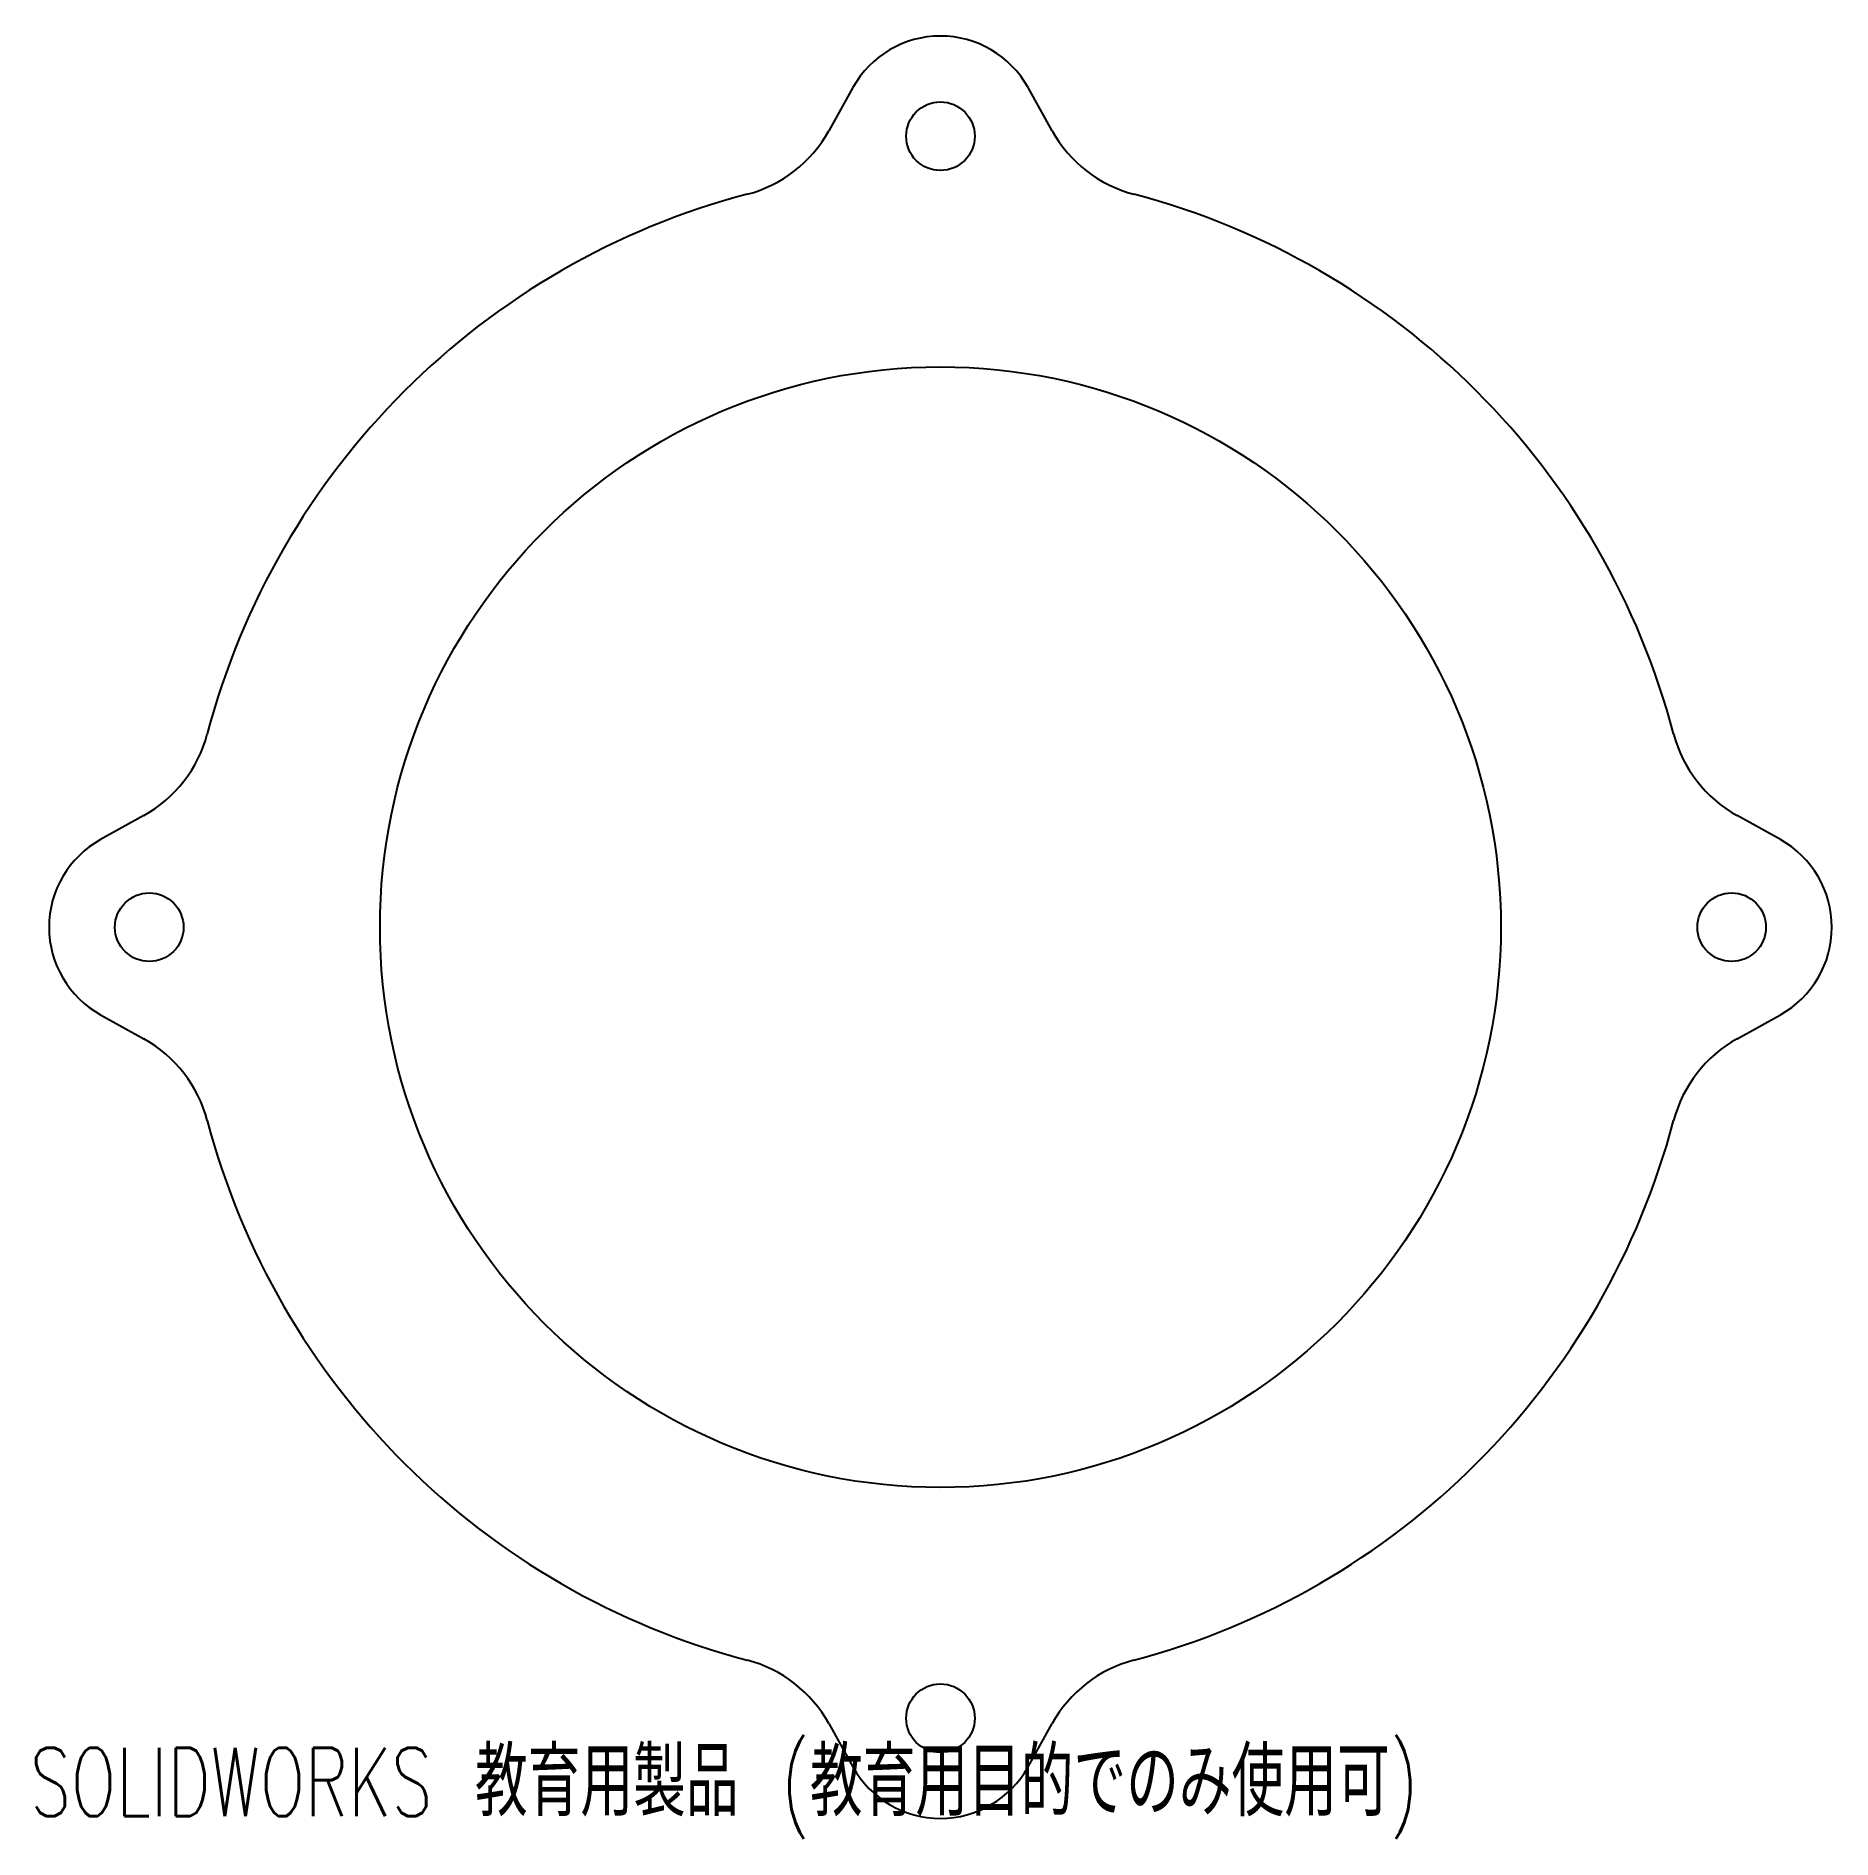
# Model space of a CAD drawing. Header units: millimetres. Extents: x 0 to 137, y 0 to 137.
import ezdxf

# ---------------------------------------------------------------- set-up
doc = ezdxf.new("R2010")
doc.units = ezdxf.units.MM
doc.styles.add('SLDTEXTSTYLE0', font='TXT', dxfattribs={"width": 0.7, "bigfont": 'bigfont'})

msp = doc.modelspace()

# ---------------------------------------------------------------- linework, layer by layer
at = {"color": 7, "linetype": 'Continuous', "lineweight": 25}
for p, q in [((62.41, 132.62), (60.58, 129.33)), ((77.53, 129.33), (75.7, 132.62)), ((8.65, 77.4), (5.36, 75.57)), ((132.75, 75.57), (129.46, 77.4)), ((5.36, 62.29), (8.65, 60.46)), ((129.46, 60.46), (132.75, 62.29)), ((60.58, 8.52), (62.41, 5.23)), ((75.7, 5.23), (77.53, 8.52))]:
    msp.add_line(p, q, dxfattribs=at)
for centre, radius in [((69.05, 128.93), 2.6), ((69.05, 68.93), 42.5), ((9.05, 68.93), 2.6), ((129.05, 68.93), 2.6), ((69.05, 8.93), 2.6)]:
    msp.add_circle(centre, radius, dxfattribs=at)
for centre, radius, start, end in [((69.05, 128.93), 7.6, 29.0932, 150.9068), ((51.85, 134.2), 10, 284.7706, 330.9068), ((86.26, 134.2), 10, 209.0932, 255.2294), ((69.05, 68.93), 57.5, 104.7706, 165.2294), ((69.05, 68.93), 57.5, 14.7706, 75.2294), ((3.78, 86.14), 10, 299.0932, 345.2294), ((134.32, 86.14), 10, 194.7706, 240.9068), ((9.05, 68.93), 7.6, 119.0932, 240.9068), ((129.05, 68.93), 7.6, 299.0932, 60.9068), ((3.78, 51.72), 10, 14.7706, 60.9068), ((134.32, 51.72), 10, 119.0932, 165.2294), ((69.05, 68.93), 57.5, 194.7706, 255.2294), ((69.05, 68.93), 57.5, 284.7706, 345.2294), ((51.85, 3.66), 10, 29.0932, 75.2294), ((86.26, 3.66), 10, 104.7706, 150.9068), ((69.05, 8.93), 7.6, 209.0932, 330.9068)]:
    msp.add_arc(centre, radius, start, end, dxfattribs=at)

# ---------------------------------------------------------------- texts
at = {"color": 7, "linetype": 'Continuous', "insert": (0, 6.69), "char_height": 5.19, "attachment_point": 1, "style": 'SLDTEXTSTYLE0'}
msp.add_mtext('SOLIDWORKS 教育用製品 (教育用目的でのみ使用可)', dxfattribs=at)

doc.saveas('drawing.dxf')
